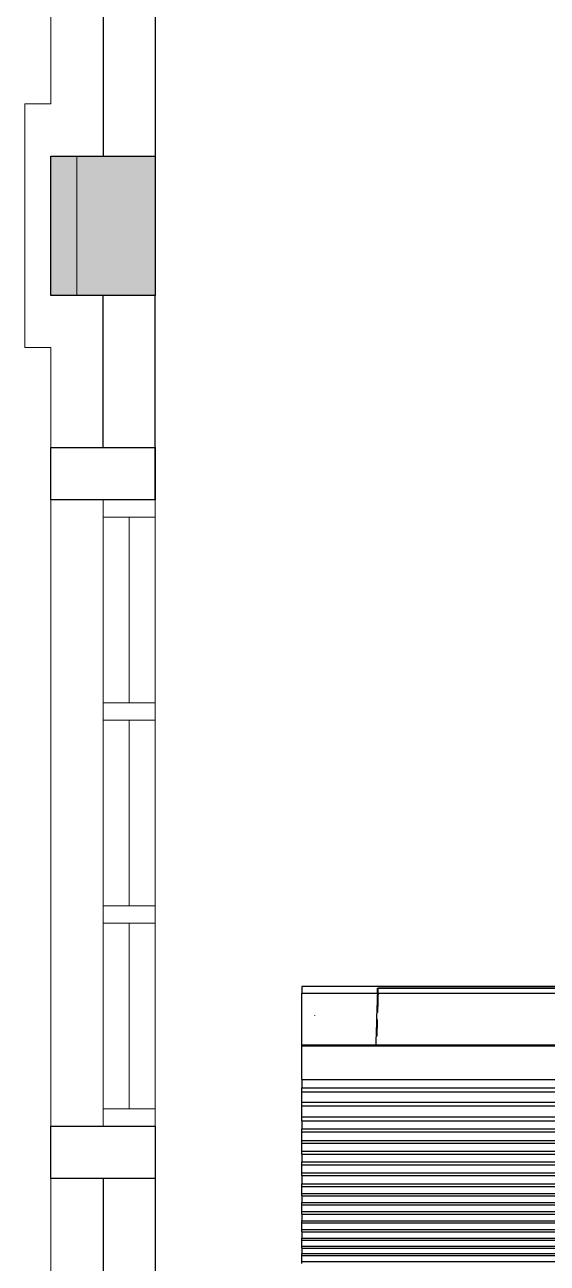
# Model space of a CAD drawing. Header units: inches. Extents: x -86208230 to 200276, y 9267 to 1246656.
# Drawn here: x 123579 to 125079, y 44242 to 47801 of the extents above; entities that cross this region are included whole.
import ezdxf

# ---------------------------------------------------------------- set-up
doc = ezdxf.new("R2010")
doc.units = ezdxf.units.IN
doc.header["$MEASUREMENT"] = 0
for name, color, linetype, lineweight in [('COLUMN', 8, 'Continuous', 30), ('LW', 8, 'Continuous', 20), ('wall', 8, 'Continuous', 30), ('WIN', 8, 'Continuous', 18)]:
    doc.layers.add(name, color=color, linetype=linetype, lineweight=lineweight)
doc.layers.add('Edges', color=7, linetype='Continuous')

# ---------------------------------------------------------------- blocks, each defined once
blk = doc.blocks.new('air con')
at = {"layer": 'Edges'}
for p, q in [((152.402, 36.542), (71.402, 36.542)), ((152.402, 36.078), (71.402, 36.078)), ((152.402, 36.701), (152.402, 36.542)), ((152.402, 36.542), (152.402, 36.078)), ((152.402, 36.078), (152.402, 35.914)), ((152.402, 35.914), (71.402, 35.914)), ((152.402, 35.493), (71.402, 35.493)), ((152.402, 35.34), (71.402, 35.34)), ((152.402, 35.493), (152.402, 35.914)), ((152.402, 35.493), (152.402, 35.34)), ((152.402, 35.34), (152.402, 34.877)), ((152.402, 34.877), (71.402, 34.877)), ((152.402, 34.709), (71.402, 34.709)), ((152.402, 34.207), (71.402, 34.207)), ((152.402, 34.877), (152.402, 34.709)), ((152.402, 34.207), (152.402, 34.709)), ((152.402, 34.207), (152.402, 34.022)), ((152.402, 34.022), (71.402, 34.022)), ((152.402, 33.51), (71.402, 33.51)), ((152.402, 33.335), (71.402, 33.335)), ((152.402, 34.022), (152.402, 33.51)), ((152.402, 33.51), (152.402, 33.335)), ((152.402, 32.826), (152.402, 33.335)), ((152.402, 32.826), (71.402, 32.826)), ((152.402, 32.625), (71.402, 32.625)), ((152.402, 32.826), (152.402, 32.625)), ((152.402, 32.625), (152.402, 32.098)), ((152.402, 32.098), (71.402, 32.098)), ((152.402, 31.911), (71.402, 31.911)), ((152.402, 31.378), (71.402, 31.378)), ((152.402, 31.189), (71.402, 31.189)), ((152.402, 32.098), (152.402, 31.911)), ((152.402, 31.378), (152.402, 31.911)), ((152.402, 31.378), (152.402, 31.189)), ((152.402, 31.189), (152.402, 30.654)), ((152.402, 30.654), (71.402, 30.654)), ((152.402, 30.439), (71.402, 30.439)), ((152.402, 30.654), (152.402, 30.439)), ((152.402, 29.791), (152.402, 30.439)), ((152.402, 29.791), (71.402, 29.791)), ((152.402, 29.562), (71.402, 29.562)), ((152.402, 29.791), (152.402, 29.562)), ((152.402, 29.562), (152.402, 28.935)), ((152.402, 28.935), (71.402, 28.935)), ((152.402, 28.714), (71.402, 28.714)), ((152.402, 28.935), (152.402, 28.714)), ((152.402, 28.092), (152.402, 28.714)), ((152.402, 28.092), (71.402, 28.092)), ((152.402, 27.871), (71.402, 27.871)), ((152.402, 28.092), (152.402, 27.871)), ((152.402, 27.871), (152.402, 27.226)), ((152.402, 27.226), (71.402, 27.226)), ((152.402, 27.024), (71.402, 27.024)), ((152.402, 26.349), (71.402, 26.349)), ((152.402, 27.226), (152.402, 27.024)), ((152.402, 27.024), (152.402, 26.349)), ((152.402, 26.349), (152.402, 26.117)), ((152.402, 26.117), (71.402, 26.117)), ((152.402, 25.469), (71.402, 25.469)), ((152.402, 25.469), (152.402, 26.117)), ((152.402, 25.469), (152.402, 25.162)), ((152.402, 25.162), (71.402, 25.162)), ((152.402, 25.162), (152.402, 24.304)), ((152.402, 24.304), (71.402, 24.304)), ((152.402, 24.002), (71.402, 24.002)), ((152.402, 24.304), (152.402, 24.002)), ((152.402, 24.002), (152.402, 23.184)), ((152.402, 23.184), (71.402, 23.184)), ((152.402, 22.883), (71.402, 22.883)), ((152.402, 23.184), (152.402, 22.883)), ((152.402, 22.213), (152.402, 22.883)), ((152.402, 22.213), (71.402, 22.213)), ((152.402, 22.213), (152.402, 19.568)), ((152.402, 19.568), (71.402, 19.568)), ((152.402, 19.493), (71.402, 19.493)), ((146.588, 19.085), (146.601, 19.493)), ((152.402, 19.568), (152.402, 19.493)), ((152.402, 19.493), (152.402, 15.42)), ((146.504, 18.391), (146.514, 18.752)), ((146.514, 18.752), (146.516, 18.813)), ((146.562, 18.299), (146.575, 18.687)), ((146.575, 18.687), (146.588, 19.085)), ((146.479, 17.503), (146.484, 17.685)), ((146.484, 17.685), (146.494, 18.035)), ((146.494, 18.035), (146.504, 18.391)), ((146.527, 17.206), (146.538, 17.558)), ((146.538, 17.558), (146.55, 17.923)), ((146.55, 17.923), (146.562, 18.299)), ((146.447, 16.349), (146.456, 16.673)), ((146.456, 16.673), (146.464, 16.956)), ((146.505, 16.546), (146.516, 16.869)), ((146.516, 16.869), (146.527, 17.206)), ((151.402, 17.184), (151.402, 17.175)), ((146.421, 15.42), (146.429, 15.722)), ((146.429, 15.722), (146.438, 16.032)), ((146.438, 16.032), (146.447, 16.349)), ((146.468, 15.42), (146.477, 15.675)), ((146.477, 15.675), (146.486, 15.948)), ((146.486, 15.948), (146.495, 16.239)), ((146.495, 16.239), (146.505, 16.546)), ((71.402, 14.898), (152.402, 14.898)), ((146.421, 15.42), (76.921, 15.42)), ((146.421, 15.051), (76.921, 15.051)), ((146.421, 15.012), (76.921, 15.012)), ((146.468, 15.42), (146.421, 15.42)), ((146.421, 15.42), (146.421, 15.051)), ((146.468, 15.051), (146.421, 15.051)), ((146.421, 15.051), (146.421, 15.012)), ((152.402, 15.42), (146.468, 15.42)), ((146.468, 15.42), (146.468, 15.051)), ((152.402, 14.898), (152.402, 15.42))]:
    blk.add_line(p, q, dxfattribs=at)
blk = doc.blocks.new('1.5HP AIR CONDITION')
at = {"xscale": 36.51607049631966, "yscale": 36.51607049631966, "zscale": 36.51607049631966}
blk.add_blockref('air con', (-4086.2, -544), dxfattribs=at)

msp = doc.modelspace()

# ---------------------------------------------------------------- linework, layer by layer
at = {"layer": 'COLUMN'}
msp.add_lwpolyline([(123653.7, 47423.1), (123953.7, 47423.1), (123953.7, 47023.1), (123653.7, 47023.1)], close=True, dxfattribs=at)
msp.add_solid([(123653.7, 47423.1), (123953.7, 47423.1), (123653.7, 47023.1), (123953.7, 47023.1)], dxfattribs=at)
at = {"layer": 'LW'}
for p, q in [((123653.7, 47573.1), (123653.7, 47860.6)), ((123653.7, 46585.6), (123653.7, 46873.1)), ((123653.7, 46435.6), (123653.7, 44635.6)), ((123653.7, 44485.6), (123653.7, 44048.1))]:
    msp.add_line(p, q, dxfattribs=at)
for points in [[(123653.7, 47573.1), (123578.7, 47573.1), (123578.7, 46873.1), (123653.7, 46873.1)], [(123803.7, 47423.1), (123728.7, 47423.1), (123728.7, 47023.1), (123803.7, 47023.1)]]:
    msp.add_lwpolyline(points, dxfattribs=at)
at = {"layer": 'wall'}
for p, q in [((123803.7, 47860.6), (123803.7, 47423.1)), ((123953.7, 47860.6), (123953.7, 47423.1)), ((123803.7, 46585.6), (123803.7, 47023.1)), ((123953.7, 46435.6), (123953.7, 47023.1)), ((123953.7, 44635.6), (123953.7, 44048.1)), ((123803.7, 44485.6), (123803.7, 44048.1))]:
    msp.add_line(p, q, dxfattribs=at)
for points in [[(123953.7, 46585.6), (123953.7, 46435.6), (123653.7, 46435.6), (123653.7, 46585.6)], [(123953.7, 44635.6), (123953.7, 44485.6), (123653.7, 44485.6), (123653.7, 44635.6)]]:
    msp.add_lwpolyline(points, close=True, dxfattribs=at)
at = {"layer": 'WIN'}
for p, q in [((123803.7, 44660.6), (123803.7, 46410.6)), ((123953.7, 44635.6), (123953.7, 46435.6)), ((123878.7, 46385.6), (123878.7, 45852.3)), ((123878.7, 45802.3), (123878.7, 45268.9)), ((123878.7, 45218.9), (123878.7, 44685.6))]:
    msp.add_line(p, q, dxfattribs=at)
for points in [[(123803.7, 46435.6), (123803.7, 46385.6), (123953.7, 46385.6), (123953.7, 46435.6)], [(123803.7, 45852.3), (123803.7, 45802.3), (123953.7, 45802.3), (123953.7, 45852.3)], [(123803.7, 45268.9), (123803.7, 45218.9), (123953.7, 45218.9), (123953.7, 45268.9)], [(123803.7, 44685.6), (123803.7, 44635.6), (123953.7, 44635.6), (123953.7, 44685.6)]]:
    msp.add_lwpolyline(points, close=True, dxfattribs=at)

# ---------------------------------------------------------------- block references
at = {"rotation": 180}
msp.add_blockref('1.5HP AIR CONDITION', (125853.9, 45037.4), dxfattribs=at)

doc.saveas('drawing.dxf')
